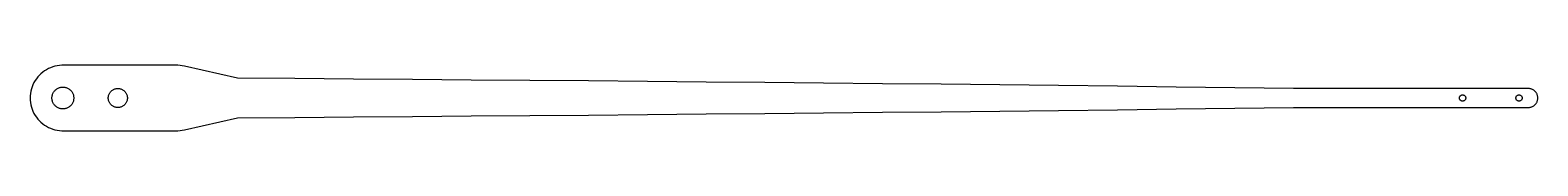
# Model space of a CAD drawing. Header units: metres. Extents: x -43 to 1960, y -43 to 43.
import ezdxf

# ---------------------------------------------------------------- set-up
doc = ezdxf.new("R2010")
doc.units = ezdxf.units.M

msp = doc.modelspace()

# ---------------------------------------------------------------- linework, layer by layer
for p, q in [((-16.2813, 40.2977), (-19.0527, 39.0638)), ((-13.4306, 41.3353), (-16.2813, 40.2977)), ((-10.5145, 42.1715), (-13.4306, 41.3353)), ((-7.54718, 42.8022), (-10.5145, 42.1715)), ((-4.54306, 43.2244), (-7.54718, 42.8022)), ((-1.51682, 43.436), (-4.54306, 43.2244)), ((152.631, 43.436), (-1.51682, 43.436)), ((155.658, 43.2244), (152.631, 43.436)), ((158.662, 42.8022), (155.658, 43.2244)), ((161.629, 42.1715), (158.662, 42.8022)), ((232.236, 26.2926), (161.629, 42.1715)), ((-38.3751, 20.4044), (-39.705, 17.6778)), ((-36.8583, 23.0316), (-38.3751, 20.4044)), ((-35.1619, 25.5466), (-36.8583, 23.0316)), ((-33.2942, 27.9371), (-35.1619, 25.5466)), ((-31.2643, 30.1916), (-33.2942, 27.9371)), ((-29.0821, 32.2989), (-31.2643, 30.1916)), ((-26.7582, 34.2489), (-29.0821, 32.2989)), ((-24.3039, 36.032), (-26.7582, 34.2489)), ((-21.7312, 37.6396), (-24.3039, 36.032)), ((-19.0527, 39.0638), (-21.7312, 37.6396)), ((308.192, 25.7299), (232.236, 26.2926)), ((386.261, 25.1384), (308.192, 25.7299)), ((464.329, 24.5325), (386.261, 25.1384)), ((542.397, 23.9114), (464.329, 24.5325)), ((620.464, 23.2736), (542.397, 23.9114)), ((698.531, 22.6179), (620.464, 23.2736)), ((776.596, 21.9426), (698.531, 22.6179)), ((854.662, 21.2458), (776.596, 21.9426)), ((932.726, 20.5254), (854.662, 21.2458)), ((1010.79, 19.7788), (932.726, 20.5254)), ((-43.3566, 3.03178), (-43.4625, 0)), ((-43.4625, 0), (-43.3566, -3.03178)), ((-43.0395, 6.0488), (-43.3566, 3.03178)), ((-42.5127, 9.03636), (-43.0395, 6.0488)), ((-41.7788, 11.9799), (-42.5127, 9.03636)), ((-40.8414, 14.865), (-41.7788, 11.9799)), ((-39.705, 17.6778), (-40.8414, 14.865)), ((-14.4875, 0), (-14.4522, 1.01059)), ((-14.4522, -1.01059), (-14.4875, 0)), ((-14.4522, 1.01059), (-14.3465, 2.01627)), ((-14.3465, 2.01627), (-14.1709, 3.01212)), ((-14.1709, 3.01212), (-13.9263, 3.99329)), ((-13.9263, 3.99329), (-13.6138, 4.955)), ((-13.6138, 4.955), (-13.235, 5.89259)), ((-13.235, 5.89259), (-12.7917, 6.80147)), ((-12.7917, 6.80147), (-12.2861, 7.6772)), ((-12.2861, 7.6772), (-11.7206, 8.51553)), ((-11.7206, 8.51553), (-11.0981, 9.31238)), ((-11.0981, 9.31238), (-10.4214, 10.0639)), ((-10.4214, 10.0639), (-9.69402, 10.7663)), ((-9.69402, 10.7663), (-8.91939, 11.4163)), ((-8.91939, 11.4163), (-8.1013, 12.0107)), ((-8.1013, 12.0107), (-7.24374, 12.5465)), ((-7.24374, 12.5465), (-6.35089, 13.0213)), ((-6.35089, 13.0213), (-5.42711, 13.4326)), ((-5.42711, 13.4326), (-4.47688, 13.7784)), ((-4.47688, 13.7784), (-3.50484, 14.0571)), ((-3.50484, 14.0571), (-2.51572, 14.2674)), ((-2.51572, 14.2674), (-1.51434, 14.4081)), ((-1.51434, 14.4081), (-0.5056, 14.4787)), ((-0.5056, 14.4787), (0.5056, 14.4787)), ((0.5056, 14.4787), (1.51434, 14.4081)), ((1.51434, 14.4081), (2.51572, 14.2674)), ((2.51572, 14.2674), (3.50484, 14.0571)), ((3.50484, 14.0571), (4.47688, 13.7784)), ((4.47688, 13.7784), (5.42711, 13.4326)), ((5.42711, 13.4326), (6.35089, 13.0213)), ((6.35089, 13.0213), (7.24374, 12.5465)), ((7.24374, 12.5465), (8.1013, 12.0107)), ((8.1013, 12.0107), (8.91939, 11.4163)), ((8.91939, 11.4163), (9.69402, 10.7663)), ((9.69402, 10.7663), (10.4214, 10.0639)), ((10.4214, 10.0639), (11.0981, 9.31238)), ((11.0981, 9.31238), (11.7206, 8.51553)), ((11.7206, 8.51553), (12.2861, 7.6772)), ((12.2861, 7.6772), (12.7917, 6.80147)), ((12.7917, 6.80147), (13.235, 5.89259)), ((13.235, 5.89259), (13.6138, 4.955)), ((13.6138, 4.955), (13.9263, 3.99329)), ((13.9263, 3.99329), (14.1709, 3.01212)), ((14.1709, 3.01212), (14.3465, 2.01627)), ((14.3465, 2.01627), (14.4522, 1.01059)), ((14.4522, 1.01059), (14.4875, 0)), ((14.4875, 0), (14.4522, -1.01059)), ((60.325, 0), (60.3559, 0.88589)), ((60.3559, -0.88589), (60.325, 0)), ((60.3559, 0.88589), (60.4486, 1.76749)), ((60.4486, 1.76749), (60.6025, 2.64047)), ((60.6025, 2.64047), (60.817, 3.50058)), ((60.817, 3.50058), (61.0909, 4.34364)), ((61.0909, 4.34364), (61.423, 5.16554)), ((61.423, 5.16554), (61.8116, 5.96228)), ((61.8116, 5.96228), (62.2548, 6.72997)), ((62.2548, 6.72997), (62.7505, 7.46486)), ((62.7505, 7.46486), (63.2962, 8.16339)), ((63.2962, 8.16339), (63.8894, 8.82216)), ((63.8894, 8.82216), (64.527, 9.43793)), ((64.527, 9.43793), (65.2061, 10.0077)), ((65.2061, 10.0077), (65.9232, 10.5288)), ((65.9232, 10.5288), (66.675, 10.9985)), ((66.675, 10.9985), (67.4577, 11.4147)), ((67.4577, 11.4147), (68.2675, 11.7752)), ((68.2675, 11.7752), (69.1005, 12.0784)), ((69.1005, 12.0784), (69.9526, 12.3228)), ((69.9526, 12.3228), (70.8197, 12.507)), ((70.8197, 12.507), (71.6975, 12.6304)), ((71.6975, 12.6304), (72.5818, 12.6923)), ((72.5818, 12.6923), (73.4682, 12.6923)), ((73.4682, 12.6923), (74.3525, 12.6304)), ((74.3525, 12.6304), (75.2303, 12.507)), ((75.2303, 12.507), (76.0974, 12.3228)), ((76.0974, 12.3228), (76.9495, 12.0784)), ((76.9495, 12.0784), (77.7825, 11.7752)), ((77.7825, 11.7752), (78.5923, 11.4147)), ((78.5923, 11.4147), (79.375, 10.9985)), ((79.375, 10.9985), (80.1267, 10.5288)), ((80.1267, 10.5288), (80.8439, 10.0077)), ((80.8439, 10.0077), (81.5229, 9.43793)), ((81.5229, 9.43793), (82.1606, 8.82216)), ((82.1606, 8.82216), (82.7538, 8.16339)), ((82.7538, 8.16339), (83.2995, 7.46486)), ((83.2995, 7.46486), (83.7952, 6.72997)), ((83.7952, 6.72997), (84.2384, 5.96228)), ((84.2384, 5.96228), (84.627, 5.16554)), ((84.627, 5.16554), (84.9591, 4.34364)), ((84.9591, 4.34364), (85.233, 3.50058)), ((85.233, 3.50058), (85.4475, 2.64047)), ((85.4475, 2.64047), (85.6014, 1.76749)), ((85.6014, 1.76749), (85.6941, 0.88589)), ((85.6941, 0.88589), (85.725, 0)), ((85.725, 0), (85.6941, -0.88589)), ((1088.85, 19.0028), (1010.79, 19.7788)), ((1166.91, 18.1938), (1088.85, 19.0028)), ((1244.97, 17.3471), (1166.91, 18.1938)), ((1323.03, 16.4569), (1244.97, 17.3471)), ((1401.09, 15.5157), (1323.03, 16.4569)), ((1479.14, 14.5136), (1401.09, 15.5157)), ((1557.19, 13.437), (1479.14, 14.5136)), ((1635.25, 12.4986), (1557.19, 13.437)), ((1947.61, 12.4986), (1635.25, 12.4986)), ((1855.51, 0), (1855.52, 0.29079)), ((1855.52, -0.29079), (1855.51, 0)), ((1855.52, 0.29079), (1855.55, 0.58017)), ((1855.55, 0.58017), (1855.6, 0.86673)), ((1855.6, 0.86673), (1855.67, 1.14906)), ((1855.67, 1.14906), (1855.76, 1.42578)), ((1855.76, 1.42578), (1855.87, 1.69557)), ((1855.87, 1.69557), (1856, 1.95711)), ((1856, 1.95711), (1856.14, 2.20909)), ((1856.14, 2.20909), (1856.31, 2.45032)), ((1856.31, 2.45032), (1856.49, 2.67961)), ((1856.49, 2.67961), (1856.68, 2.89584)), ((1856.68, 2.89584), (1856.89, 3.09798)), ((1856.89, 3.09798), (1857.11, 3.28502)), ((1857.11, 3.28502), (1857.35, 3.45604)), ((1857.35, 3.45604), (1857.59, 3.61023)), ((1857.59, 3.61023), (1857.85, 3.74684)), ((1857.85, 3.74684), (1858.12, 3.86519)), ((1858.12, 3.86519), (1858.39, 3.96471)), ((1858.39, 3.96471), (1858.67, 4.04491)), ((1858.67, 4.04491), (1858.95, 4.10541)), ((1858.95, 4.10541), (1859.24, 4.1459)), ((1859.24, 4.1459), (1859.53, 4.1662)), ((1859.53, 4.1662), (1859.82, 4.1662)), ((1859.82, 4.1662), (1860.11, 4.1459)), ((1860.11, 4.1459), (1860.4, 4.10541)), ((1860.4, 4.10541), (1860.69, 4.04491)), ((1860.69, 4.04491), (1860.97, 3.96471)), ((1860.97, 3.96471), (1861.24, 3.86519)), ((1861.24, 3.86519), (1861.51, 3.74684)), ((1861.51, 3.74684), (1861.76, 3.61023)), ((1861.76, 3.61023), (1862.01, 3.45604)), ((1862.01, 3.45604), (1862.24, 3.28502)), ((1862.24, 3.28502), (1862.47, 3.09798)), ((1862.47, 3.09798), (1862.68, 2.89584)), ((1862.68, 2.89584), (1862.87, 2.67961)), ((1862.87, 2.67961), (1863.05, 2.45032)), ((1863.05, 2.45032), (1863.21, 2.20909)), ((1863.21, 2.20909), (1863.36, 1.95711)), ((1863.36, 1.95711), (1863.49, 1.69557)), ((1863.49, 1.69557), (1863.6, 1.42578)), ((1863.6, 1.42578), (1863.69, 1.14906)), ((1863.69, 1.14906), (1863.76, 0.86673)), ((1863.76, 0.86673), (1863.81, 0.58017)), ((1863.81, 0.58017), (1863.84, 0.29079)), ((1863.84, 0.29079), (1863.85, 0)), ((1863.85, 0), (1863.84, -0.29079)), ((1930.5, 0), (1930.51, 0.29079)), ((1930.51, -0.29079), (1930.5, 0)), ((1930.51, 0.29079), (1930.54, 0.58017)), ((1930.54, 0.58017), (1930.59, 0.86673)), ((1930.59, 0.86673), (1930.66, 1.14906)), ((1930.66, 1.14906), (1930.75, 1.42578)), ((1930.75, 1.42578), (1930.86, 1.69557)), ((1930.86, 1.69557), (1930.99, 1.95711)), ((1930.99, 1.95711), (1931.13, 2.20909)), ((1931.13, 2.20909), (1931.29, 2.45032)), ((1931.29, 2.45032), (1931.47, 2.67961)), ((1931.47, 2.67961), (1931.67, 2.89584)), ((1931.67, 2.89584), (1931.88, 3.09798)), ((1931.88, 3.09798), (1932.1, 3.28502)), ((1932.1, 3.28502), (1932.33, 3.45604)), ((1932.33, 3.45604), (1932.58, 3.61023)), ((1932.58, 3.61023), (1932.84, 3.74684)), ((1932.84, 3.74684), (1933.1, 3.86519)), ((1933.1, 3.86519), (1933.38, 3.96471)), ((1933.38, 3.96471), (1933.66, 4.04491)), ((1933.66, 4.04491), (1933.94, 4.10541)), ((1933.94, 4.10541), (1934.23, 4.1459)), ((1934.23, 4.1459), (1934.52, 4.1662)), ((1934.52, 4.1662), (1934.81, 4.1662)), ((1934.81, 4.1662), (1935.1, 4.1459)), ((1935.1, 4.1459), (1935.39, 4.10541)), ((1935.39, 4.10541), (1935.67, 4.04491)), ((1935.67, 4.04491), (1935.95, 3.96471)), ((1935.95, 3.96471), (1936.23, 3.86519)), ((1936.23, 3.86519), (1936.49, 3.74684)), ((1936.49, 3.74684), (1936.75, 3.61023)), ((1936.75, 3.61023), (1937, 3.45604)), ((1937, 3.45604), (1937.23, 3.28502)), ((1937.23, 3.28502), (1937.46, 3.09798)), ((1937.46, 3.09798), (1937.66, 2.89584)), ((1937.66, 2.89584), (1937.86, 2.67961)), ((1937.86, 2.67961), (1938.04, 2.45032)), ((1938.04, 2.45032), (1938.2, 2.20909)), ((1938.2, 2.20909), (1938.35, 1.95711)), ((1938.35, 1.95711), (1938.47, 1.69557)), ((1938.47, 1.69557), (1938.58, 1.42578)), ((1938.58, 1.42578), (1938.67, 1.14906)), ((1938.67, 1.14906), (1938.74, 0.86673)), ((1938.74, 0.86673), (1938.79, 0.58017)), ((1938.79, 0.58017), (1938.82, 0.29079)), ((1938.82, 0.29079), (1938.83, 0)), ((1938.83, 0), (1938.82, -0.29079)), ((1948.48, 12.4377), (1947.61, 12.4986)), ((1949.34, 12.3162), (1948.48, 12.4377)), ((1950.2, 12.1348), (1949.34, 12.3162)), ((1951.04, 11.8941), (1950.2, 12.1348)), ((1951.86, 11.5956), (1951.04, 11.8941)), ((1952.65, 11.2405), (1951.86, 11.5956)), ((1953.43, 10.8307), (1952.65, 11.2405)), ((1954.17, 10.3681), (1953.43, 10.8307)), ((1954.87, 9.85506), (1954.17, 10.3681)), ((1955.54, 9.29395), (1954.87, 9.85506)), ((1956.17, 8.68756), (1955.54, 9.29395)), ((1956.75, 8.03885), (1956.17, 8.68756)), ((1957.29, 7.35098), (1956.75, 8.03885)), ((1957.78, 6.62729), (1957.29, 7.35098)), ((1958.21, 5.87132), (1957.78, 6.62729)), ((1958.6, 5.08675), (1958.21, 5.87132)), ((1958.92, 4.27737), (1958.6, 5.08675)), ((1959.19, 3.44719), (1958.92, 4.27737)), ((1959.41, 2.60019), (1959.19, 3.44719)), ((1959.56, 1.74052), (1959.41, 2.60019)), ((1959.65, 0.87239), (1959.56, 1.74052)), ((1959.68, 0), (1959.65, 0.87239)), ((1959.65, -0.87239), (1959.68, 0)), ((-43.3566, -3.03178), (-43.0395, -6.0488)), ((-43.0395, -6.0488), (-42.5127, -9.03636)), ((-42.5127, -9.03636), (-41.7788, -11.9799)), ((-41.7788, -11.9799), (-40.8414, -14.865)), ((-40.8414, -14.865), (-39.705, -17.6778)), ((-39.705, -17.6778), (-38.3751, -20.4044)), ((-14.3465, -2.01627), (-14.4522, -1.01059)), ((-14.1709, -3.01212), (-14.3465, -2.01627)), ((-13.9263, -3.99329), (-14.1709, -3.01212)), ((-13.6138, -4.955), (-13.9263, -3.99329)), ((-13.235, -5.89259), (-13.6138, -4.955)), ((-12.7917, -6.80147), (-13.235, -5.89259)), ((-12.2861, -7.6772), (-12.7917, -6.80147)), ((-11.7206, -8.51553), (-12.2861, -7.6772)), ((-11.0981, -9.31238), (-11.7206, -8.51553)), ((-10.4214, -10.0639), (-11.0981, -9.31238)), ((-9.69402, -10.7663), (-10.4214, -10.0639)), ((-8.91939, -11.4163), (-9.69402, -10.7663)), ((-8.1013, -12.0107), (-8.91939, -11.4163)), ((-7.24374, -12.5465), (-8.1013, -12.0107)), ((-6.35089, -13.0213), (-7.24374, -12.5465)), ((-5.42711, -13.4326), (-6.35089, -13.0213)), ((-4.47688, -13.7784), (-5.42711, -13.4326)), ((-3.50484, -14.0571), (-4.47688, -13.7784)), ((-2.51572, -14.2674), (-3.50484, -14.0571)), ((-1.51434, -14.4081), (-2.51572, -14.2674)), ((-0.5056, -14.4787), (-1.51434, -14.4081)), ((0.5056, -14.4787), (-0.5056, -14.4787)), ((1.51434, -14.4081), (0.5056, -14.4787)), ((2.51572, -14.2674), (1.51434, -14.4081)), ((3.50484, -14.0571), (2.51572, -14.2674)), ((4.47688, -13.7784), (3.50484, -14.0571)), ((5.42711, -13.4326), (4.47688, -13.7784)), ((6.35089, -13.0213), (5.42711, -13.4326)), ((7.24374, -12.5465), (6.35089, -13.0213)), ((8.1013, -12.0107), (7.24374, -12.5465)), ((8.91939, -11.4163), (8.1013, -12.0107)), ((9.69402, -10.7663), (8.91939, -11.4163)), ((10.4214, -10.0639), (9.69402, -10.7663)), ((11.0981, -9.31238), (10.4214, -10.0639)), ((11.7206, -8.51553), (11.0981, -9.31238)), ((12.2861, -7.6772), (11.7206, -8.51553)), ((12.7917, -6.80147), (12.2861, -7.6772)), ((13.235, -5.89259), (12.7917, -6.80147)), ((13.6138, -4.955), (13.235, -5.89259)), ((13.9263, -3.99329), (13.6138, -4.955)), ((14.1709, -3.01212), (13.9263, -3.99329)), ((14.3465, -2.01627), (14.1709, -3.01212)), ((14.4522, -1.01059), (14.3465, -2.01627)), ((60.4486, -1.76749), (60.3559, -0.88589)), ((60.6025, -2.64047), (60.4486, -1.76749)), ((60.817, -3.50058), (60.6025, -2.64047)), ((61.0909, -4.34364), (60.817, -3.50058)), ((61.423, -5.16554), (61.0909, -4.34364)), ((61.8116, -5.96228), (61.423, -5.16554)), ((62.2548, -6.72997), (61.8116, -5.96228)), ((62.7505, -7.46486), (62.2548, -6.72997)), ((63.2962, -8.16339), (62.7505, -7.46486)), ((63.8894, -8.82216), (63.2962, -8.16339)), ((64.527, -9.43793), (63.8894, -8.82216)), ((65.2061, -10.0077), (64.527, -9.43793)), ((65.9232, -10.5288), (65.2061, -10.0077)), ((66.675, -10.9985), (65.9232, -10.5288)), ((67.4577, -11.4147), (66.675, -10.9985)), ((68.2675, -11.7752), (67.4577, -11.4147)), ((69.1005, -12.0784), (68.2675, -11.7752)), ((69.9526, -12.3228), (69.1005, -12.0784)), ((70.8197, -12.507), (69.9526, -12.3228)), ((71.6975, -12.6304), (70.8197, -12.507)), ((72.5818, -12.6923), (71.6975, -12.6304)), ((73.4682, -12.6923), (72.5818, -12.6923)), ((74.3525, -12.6304), (73.4682, -12.6923)), ((75.2303, -12.507), (74.3525, -12.6304)), ((76.0974, -12.3228), (75.2303, -12.507)), ((76.9495, -12.0784), (76.0974, -12.3228)), ((77.7825, -11.7752), (76.9495, -12.0784)), ((78.5923, -11.4147), (77.7825, -11.7752)), ((79.375, -10.9985), (78.5923, -11.4147)), ((80.1267, -10.5288), (79.375, -10.9985)), ((80.8439, -10.0077), (80.1267, -10.5288)), ((81.5229, -9.43793), (80.8439, -10.0077)), ((82.1606, -8.82216), (81.5229, -9.43793)), ((82.7538, -8.16339), (82.1606, -8.82216)), ((83.2995, -7.46486), (82.7538, -8.16339)), ((83.7952, -6.72997), (83.2995, -7.46486)), ((84.2384, -5.96228), (83.7952, -6.72997)), ((84.627, -5.16554), (84.2384, -5.96228)), ((84.9591, -4.34364), (84.627, -5.16554)), ((85.233, -3.50058), (84.9591, -4.34364)), ((85.4475, -2.64047), (85.233, -3.50058)), ((85.6014, -1.76749), (85.4475, -2.64047)), ((85.6941, -0.88589), (85.6014, -1.76749)), ((932.726, -20.5254), (1010.79, -19.7788)), ((1010.79, -19.7788), (1088.85, -19.0028)), ((1088.85, -19.0028), (1166.91, -18.1938)), ((1166.91, -18.1938), (1244.97, -17.3471)), ((1244.97, -17.3471), (1323.03, -16.4569)), ((1323.03, -16.4569), (1401.09, -15.5157)), ((1401.09, -15.5157), (1479.14, -14.5136)), ((1479.14, -14.5136), (1557.19, -13.437)), ((1557.19, -13.437), (1635.25, -12.4986)), ((1635.25, -12.4986), (1947.61, -12.4986)), ((1855.55, -0.58017), (1855.52, -0.29079)), ((1855.6, -0.86673), (1855.55, -0.58017)), ((1855.67, -1.14906), (1855.6, -0.86673)), ((1855.76, -1.42578), (1855.67, -1.14906)), ((1855.87, -1.69557), (1855.76, -1.42578)), ((1856, -1.95711), (1855.87, -1.69557)), ((1856.14, -2.20909), (1856, -1.95711)), ((1856.31, -2.45032), (1856.14, -2.20909)), ((1856.49, -2.67961), (1856.31, -2.45032)), ((1856.68, -2.89584), (1856.49, -2.67961)), ((1856.89, -3.09798), (1856.68, -2.89584)), ((1857.11, -3.28502), (1856.89, -3.09798)), ((1857.35, -3.45604), (1857.11, -3.28502)), ((1857.59, -3.61023), (1857.35, -3.45604)), ((1857.85, -3.74684), (1857.59, -3.61023)), ((1858.12, -3.86519), (1857.85, -3.74684)), ((1858.39, -3.96471), (1858.12, -3.86519)), ((1858.67, -4.04491), (1858.39, -3.96471)), ((1858.95, -4.10541), (1858.67, -4.04491)), ((1859.24, -4.1459), (1858.95, -4.10541)), ((1859.53, -4.1662), (1859.24, -4.1459)), ((1859.82, -4.1662), (1859.53, -4.1662)), ((1860.11, -4.1459), (1859.82, -4.1662)), ((1860.4, -4.10541), (1860.11, -4.1459)), ((1860.69, -4.04491), (1860.4, -4.10541)), ((1860.97, -3.96471), (1860.69, -4.04491)), ((1861.24, -3.86519), (1860.97, -3.96471)), ((1861.51, -3.74684), (1861.24, -3.86519)), ((1861.76, -3.61023), (1861.51, -3.74684)), ((1862.01, -3.45604), (1861.76, -3.61023)), ((1862.24, -3.28502), (1862.01, -3.45604)), ((1862.47, -3.09798), (1862.24, -3.28502)), ((1862.68, -2.89584), (1862.47, -3.09798)), ((1862.87, -2.67961), (1862.68, -2.89584)), ((1863.05, -2.45032), (1862.87, -2.67961)), ((1863.21, -2.20909), (1863.05, -2.45032)), ((1863.36, -1.95711), (1863.21, -2.20909)), ((1863.49, -1.69557), (1863.36, -1.95711)), ((1863.6, -1.42578), (1863.49, -1.69557)), ((1863.69, -1.14906), (1863.6, -1.42578)), ((1863.76, -0.86673), (1863.69, -1.14906)), ((1863.81, -0.58017), (1863.76, -0.86673)), ((1863.84, -0.29079), (1863.81, -0.58017)), ((1930.54, -0.58017), (1930.51, -0.29079)), ((1930.59, -0.86673), (1930.54, -0.58017)), ((1930.66, -1.14906), (1930.59, -0.86673)), ((1930.75, -1.42578), (1930.66, -1.14906)), ((1930.86, -1.69557), (1930.75, -1.42578)), ((1930.99, -1.95711), (1930.86, -1.69557)), ((1931.13, -2.20909), (1930.99, -1.95711)), ((1931.29, -2.45032), (1931.13, -2.20909)), ((1931.47, -2.67961), (1931.29, -2.45032)), ((1931.67, -2.89584), (1931.47, -2.67961)), ((1931.88, -3.09798), (1931.67, -2.89584)), ((1932.1, -3.28502), (1931.88, -3.09798)), ((1932.33, -3.45604), (1932.1, -3.28502)), ((1932.58, -3.61023), (1932.33, -3.45604)), ((1932.84, -3.74684), (1932.58, -3.61023)), ((1933.1, -3.86519), (1932.84, -3.74684)), ((1933.38, -3.96471), (1933.1, -3.86519)), ((1933.66, -4.04491), (1933.38, -3.96471)), ((1933.94, -4.10541), (1933.66, -4.04491)), ((1934.23, -4.1459), (1933.94, -4.10541)), ((1934.52, -4.1662), (1934.23, -4.1459)), ((1934.81, -4.1662), (1934.52, -4.1662)), ((1935.1, -4.1459), (1934.81, -4.1662)), ((1935.39, -4.10541), (1935.1, -4.1459)), ((1935.67, -4.04491), (1935.39, -4.10541)), ((1935.95, -3.96471), (1935.67, -4.04491)), ((1936.23, -3.86519), (1935.95, -3.96471)), ((1936.49, -3.74684), (1936.23, -3.86519)), ((1936.75, -3.61023), (1936.49, -3.74684)), ((1937, -3.45604), (1936.75, -3.61023)), ((1937.23, -3.28502), (1937, -3.45604)), ((1937.46, -3.09798), (1937.23, -3.28502)), ((1937.66, -2.89584), (1937.46, -3.09798)), ((1937.86, -2.67961), (1937.66, -2.89584)), ((1938.04, -2.45032), (1937.86, -2.67961)), ((1938.2, -2.20909), (1938.04, -2.45032)), ((1938.35, -1.95711), (1938.2, -2.20909)), ((1938.47, -1.69557), (1938.35, -1.95711)), ((1938.58, -1.42578), (1938.47, -1.69557)), ((1938.67, -1.14906), (1938.58, -1.42578)), ((1938.74, -0.86673), (1938.67, -1.14906)), ((1938.79, -0.58017), (1938.74, -0.86673)), ((1938.82, -0.29079), (1938.79, -0.58017)), ((1947.61, -12.4986), (1948.48, -12.4377)), ((1948.48, -12.4377), (1949.34, -12.3162)), ((1949.34, -12.3162), (1950.2, -12.1348)), ((1950.2, -12.1348), (1951.04, -11.8941)), ((1951.04, -11.8941), (1951.86, -11.5956)), ((1951.86, -11.5956), (1952.65, -11.2405)), ((1952.65, -11.2405), (1953.43, -10.8307)), ((1953.43, -10.8307), (1954.17, -10.3681)), ((1954.17, -10.3681), (1954.87, -9.85506)), ((1954.87, -9.85506), (1955.54, -9.29395)), ((1955.54, -9.29395), (1956.17, -8.68756)), ((1956.17, -8.68756), (1956.75, -8.03885)), ((1956.75, -8.03885), (1957.29, -7.35098)), ((1957.29, -7.35098), (1957.78, -6.62729)), ((1957.78, -6.62729), (1958.21, -5.87132)), ((1958.21, -5.87132), (1958.6, -5.08675)), ((1958.6, -5.08675), (1958.92, -4.27737)), ((1958.92, -4.27737), (1959.19, -3.44719)), ((1959.19, -3.44719), (1959.41, -2.60019)), ((1959.41, -2.60019), (1959.56, -1.74052)), ((1959.56, -1.74052), (1959.65, -0.87239)), ((-38.3751, -20.4044), (-36.8583, -23.0316)), ((-36.8583, -23.0316), (-35.1619, -25.5466)), ((-35.1619, -25.5466), (-33.2942, -27.9371)), ((-33.2942, -27.9371), (-31.2643, -30.1916)), ((-31.2643, -30.1916), (-29.0821, -32.2989)), ((-29.0821, -32.2989), (-26.7582, -34.2489)), ((-26.7582, -34.2489), (-24.3039, -36.032)), ((-24.3039, -36.032), (-21.7312, -37.6396)), ((-21.7312, -37.6396), (-19.0527, -39.0638)), ((-19.0527, -39.0638), (-16.2813, -40.2977)), ((161.629, -42.1715), (232.236, -26.2926)), ((232.236, -26.2926), (308.192, -25.7299)), ((308.192, -25.7299), (386.261, -25.1384)), ((386.261, -25.1384), (464.329, -24.5325)), ((464.329, -24.5325), (542.397, -23.9114)), ((542.397, -23.9114), (620.464, -23.2736)), ((620.464, -23.2736), (698.531, -22.6179)), ((698.531, -22.6179), (776.596, -21.9426)), ((776.596, -21.9426), (854.662, -21.2458)), ((854.662, -21.2458), (932.726, -20.5254)), ((-16.2813, -40.2977), (-13.4306, -41.3353)), ((-13.4306, -41.3353), (-10.5145, -42.1715)), ((-10.5145, -42.1715), (-7.54718, -42.8022)), ((-7.54718, -42.8022), (-4.54306, -43.2244)), ((-4.54306, -43.2244), (-1.51682, -43.436)), ((-1.51682, -43.436), (152.631, -43.436)), ((152.631, -43.436), (155.658, -43.2244)), ((155.658, -43.2244), (158.662, -42.8022)), ((158.662, -42.8022), (161.629, -42.1715))]:
    msp.add_line(p, q)

doc.saveas('drawing.dxf')
